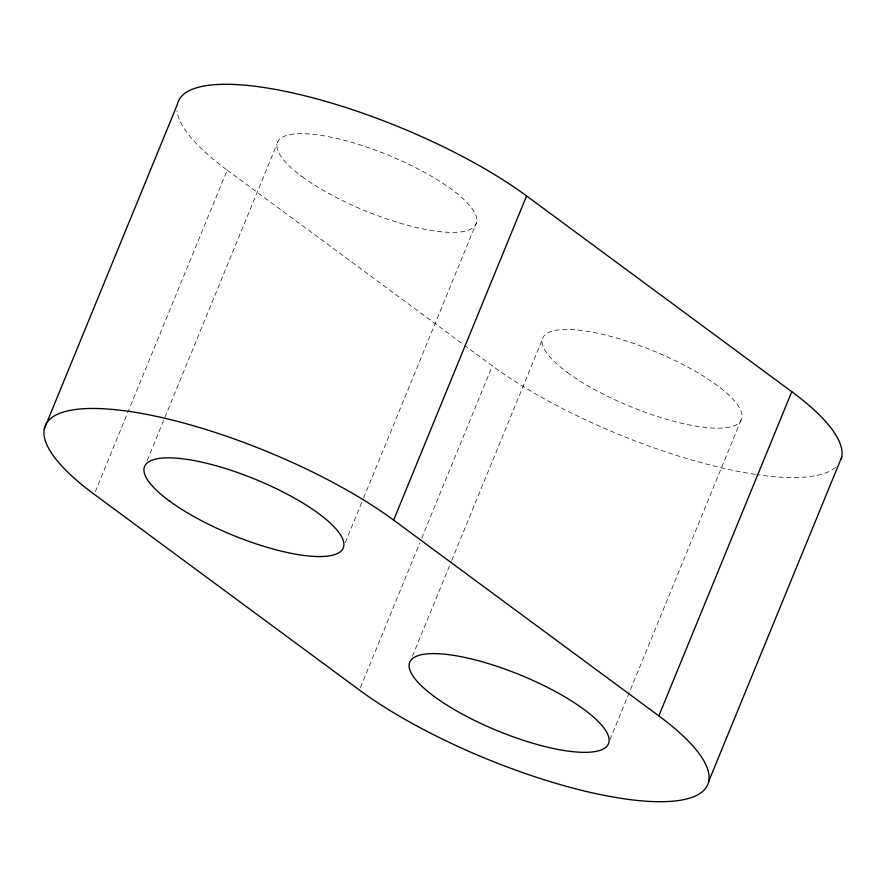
<?xml version="1.0" encoding="UTF-8"?>
<svg xmlns="http://www.w3.org/2000/svg" width="886" height="886" viewBox="0 0 886 886"><rect width="100%" height="100%" fill="white"/><g stroke="black" fill="none" stroke-linecap="round" stroke-linejoin="round"><path stroke-width="0.66" stroke-dasharray="4.43 3.32" d="M95.267 491.73L227.17 170.112A214.733 60.27 22.3 0 1 176.99 110.617M147.253 460.366L277.063 143.853M345.296 542.542L363.094 499.15M363.625 497.877L476.679 222.198M360.469 687.503L419.621 543.295M421.714 538.19L492.372 365.885L464.629 345.407M412.455 656.138L451.195 561.702M451.716 560.417L542.265 339.626M609.989 739.6L741.892 417.97M227.17 170.112L463.522 344.588M835.487 467.376A214.733 60.27 22.3 0 1 756.722 474.575M755.37 474.375A214.733 60.27 22.3 0 1 492.372 365.885M567.228 372.341A107.372 30.135 22.3 0 0 736.919 424.416A107.372 30.135 22.3 0 0 622.083 339.648A107.372 30.135 22.3 0 0 567.228 372.341M302.026 176.569A107.372 30.135 22.3 0 0 471.717 228.643A107.372 30.135 22.3 0 0 356.881 143.864A107.372 30.135 22.3 0 0 302.026 176.569"/><path stroke-width="1.33" d="M44.3 428.846L177.255 104.681A214.733 60.27 22.3 0 1 311.65 97.526A214.733 60.27 22.3 0 1 526.572 195.939L791.785 391.712A214.733 60.27 22.3 0 1 840.991 459.679M393.628 520.115A214.733 60.27 22.3 0 0 111.315 409.31A214.733 60.27 22.3 0 0 94.215 494.288L359.428 690.061A214.733 60.27 22.3 0 0 641.73 800.866A214.733 60.27 22.3 0 0 658.83 715.888L393.628 520.115L526.572 195.939M658.83 715.888L791.785 391.712M708.745 781.319L841.7 457.154M434.273 696.518A107.372 30.135 22.3 0 0 603.975 748.592A107.372 30.135 22.3 0 0 489.138 663.813A107.372 30.135 22.3 0 0 434.273 696.518M169.071 500.745A107.372 30.135 22.3 0 0 338.762 552.809A107.372 30.135 22.3 0 0 223.925 468.041A107.372 30.135 22.3 0 0 169.071 500.745"/></g></svg>
